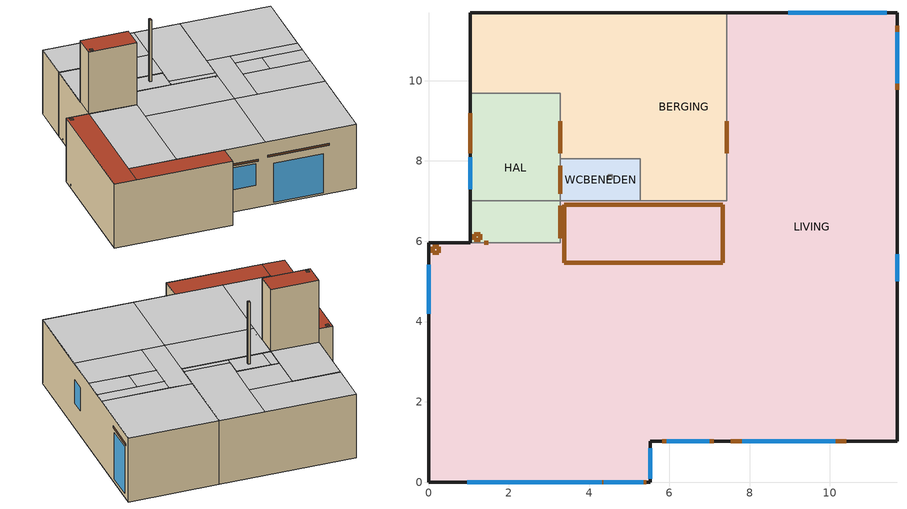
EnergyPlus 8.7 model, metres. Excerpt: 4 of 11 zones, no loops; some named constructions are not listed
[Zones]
BERGING
 floor ground (GF): 5.28,9.69 5.28,8.06 3.28,8.06 3.28,9.69 z0; 5.28,11.69 5.28,9.69 1.04,9.69 1.04,11.69 z0; 7.43,11.69 7.43,7.01 5.28,7.01 5.28,11.69 z0
 wall outside (houten_voorgevel): 1.04,11.69 1.04,9.69 z0:3.25
 wall othersideconditionsmodel (houten_voorgevel): 7.43,11.69 1.04,11.69 z0:3.25
 wall to HAL (IW): 1.04,9.69 3.28,9.69 3.28,8.06 z0:3.25
 wall to WCBENEDEN (IW): 3.28,8.06 5.28,8.06 5.28,7.01 z0:3.25
 wall to LIVING (IW): 5.28,7.01 7.43,7.01 7.43,11.69 z0:3.25
 door inside (DR): 3.28,8.99 3.28,8.19 / 7.43,8.19 7.43,8.99 z0.05:2.17
 ceiling to BUREAU (CE): 3.28,9.69 3.28,8.06 5.28,8.06 5.28,9.69 z3.25; 1.04,11.69 1.04,9.69 5.28,9.69 5.28,11.69 z3.25; 5.28,11.69 5.28,7.29 7.43,7.29 7.43,11.69 z3.25; 5.28,7.29 5.28,7.01 7.43,7.01 7.43,7.29 z3.25
HAL
 floor ground (GF): 3.28,9.69 3.28,5.96 1.04,5.96 1.04,9.69 z0
 wall outside (Crepigevel): 1.04,7.01 1.04,5.96 z3.25:6.4
 wall othersideconditionsmodel (houten_voorgevel): 1.04,9.69 1.04,5.96 z0:3.25
 wall to WCBENEDEN (IW): 3.28,7.01 3.28,8.06 z0:3.25
 wall to LIVING (IW): 1.04,5.96 3.28,5.96 3.28,7.01 z0:3.25
 wall to BUREAU (IW): 3.28,7.01 1.04,7.01 z3.25:6.4
 wall to NACHTHAL (IW): 3.28,5.96 3.28,7.01 z3.25:6.4
 wall to SLPKOUDERS (IW): 1.04,5.96 3.28,5.96 z3.25:6.4
 window inside (Cylite Dubbel): 1.04,8.09 1.04,7.29 z0.1:2.38
 door inside (DR): 3.28,7.18 3.28,7.88 / 3.28,6.08 3.28,6.88 z0.05:2.17; 1.04,9.19 1.04,8.19 z0.1:2.6; 1.39,5.96 1.49,5.96 z5.84:5.94
 door (plat_dak_bestaand): 1.14,6.18 1.14,6.04 1.29,6.04 1.29,6.18 z6.4
 ceiling to BUREAU (CE): 1.04,9.69 1.04,7.01 3.28,7.01 3.28,9.69 z3.25
 roof outside (plat_dak_bestaand): 1.04,7.01 1.04,5.96 3.28,5.96 3.28,7.01 z6.4
WCBENEDEN
 floor ground (GF): 5.28,8.06 5.28,7.01 3.28,7.01 3.28,8.06 z0
 wall to LIVING (IW): 3.28,7.01 5.28,7.01 z0:3.25
 wall to BUREAU (IW): 4.48,7.56 4.58,7.56 4.58,7.66 4.48,7.66 4.48,7.56 z3.25:6.4
 ceiling to BUREAU (CE): 3.68,8.06 3.68,7.01 5.28,7.01 5.28,8.06 z3.25; 3.28,8.06 3.28,7.01 3.68,7.01 3.68,8.06 z3.25
 roof outside (plat_dak_bestaand): 4.48,7.66 4.48,7.56 4.58,7.56 4.58,7.66 z6.4
LIVING
 floor ground (GF): 3.28,5.96 3.28,0 0,0 0,5.96 z0; 5.52,1.02 5.52,0 3.28,0 3.28,1.02 z0; 7.43,7.01 7.43,1.02 3.28,1.02 3.28,7.01 z0; 11.67,11.69 11.67,1.02 7.43,1.02 7.43,11.69 z0
 wall outside (Crepigevel): 5.52,1.02 11.67,1.02 11.67,11.69 z0:3.25
 wall othersideconditionsmodel (houten_uitbreiding): 1.04,5.96 0,5.96 0,0 5.52,0 5.52,1.02 z0:3.25
 wall othersideconditionsmodel (houten_voorgevel): 11.67,11.69 7.43,11.69 z0:3.25
 window (Cylite Dubbel): 11.67,9.94 11.67,11.21 z0.16:2.54; 11.67,5 11.67,5.68 z1.26:2.44; 7.81,1.02 10.13,1.02 z0.1:2.09; 5.93,1.02 6.99,1.02 z1.13:2.25
 window inside (Cylite Dubbel): 11.41,11.69 8.96,11.69 z0.28:2.58; 5.52,0.09 5.52,0.85 / 0,5.41 0,4.2 z0.1:2.61; 0.97,0 4.32,0 z0.1:2.56; 4.37,0 5.35,0 z0.1:1.98; 4.37,0 5.35,0 z2.23:2.5
 door inside (houten_uitbreiding): 4.47,0 5.42,0 / 3.47,0 4.42,0 z2.9:3
 door (Crepigevel): 5.82,1.02 7.1,1.02 z2.35:2.45; 7.53,1.02 10.41,1.02 z2.45:2.55; 11.67,9.77 11.67,11.37 z2.7:2.8
 door inside (DR): 3.38,6.91 3.38,5.47 7.33,5.47 7.33,6.91 z3.25
 door (plat_dak_nieuw_uitbreiding): 0.1,5.86 0.1,5.72 0.25,5.72 0.25,5.86 z3.25
 ceiling to SLPKOUDERS (CE): 1.04,5.96 1.04,1.02 3.28,1.02 3.28,5.96 z3.25; 3.28,4.91 3.28,1.02 7.43,1.02 7.43,4.91 z3.25
 ceiling to NACHTHAL (CE): 3.28,7.01 3.28,4.91 7.43,4.91 7.43,7.01 z3.25; 7.43,8.34 7.43,4.91 8.5,4.91 8.5,8.34 z3.25
 ceiling to SLPKACHTER (CE): 7.43,4.91 7.43,1.02 11.67,1.02 11.67,4.91 z3.25
 ceiling to BADKAMER (CE): 8.5,6.74 8.5,4.91 11.67,4.91 11.67,6.74 z3.25; 9.78,7.74 9.78,6.74 11.67,6.74 11.67,7.74 z3.25
 ceiling to WCBOVEN (CE): 8.5,7.74 8.5,6.74 9.78,6.74 9.78,7.74 z3.25
 ceiling to SLPKVOOR (CE): 8.5,8.34 8.5,7.74 11.67,7.74 11.67,8.34 z3.25; 7.43,11.69 7.43,8.34 11.67,8.34 11.67,11.69 z3.25
 roof outside (plat_dak_nieuw_uitbreiding): 0,5.96 0,0 1.04,0 1.04,5.96 z3.25; 1.04,1.02 1.04,0 5.52,0 5.52,1.02 z3.25
[Construction]
CE: Welfsels10, GipsBinnen_10mm
[EnergyManagementSystem:Program]
SetSchedulesBalancedDCVBuildingLevel: SET MinimumFlowFraction = 0.3; SET RegularFlowFraction = 0.5; SET NormativeFlowFraction = 1; SET DCVActivationPoint = CO2out + 200; SET IDA1 = CO2out + 400; SET LIVINGSUPPLYFRACTION = 0.333; SET BUREAUSUPPLYFRACTION = 0.160; SET SLPKVOORSUPPLYFRACTION = 0.129; SET SLPKACHTERSUPPLYFRACTION = 0.132; SET SLPKOUDERSSUPPLYFRACTION = 0.160; SET LIVING_PreviousValue = @TrendAverage LIVINGSupply_FlowFraction_TrendLog  1; SET BUREAU_PreviousValue = @TrendAverage BUREAUSupply_FlowFraction_TrendLog  1; SET SLPKVOOR_PreviousValue = @TrendAverage SLPKVOORSupply_FlowFraction_TrendLog  1; SET SLPKACHTER_PreviousValue = @TrendAverage SLPKACHTERSupply_FlowFraction_TrendLog  1; SET SLPKOUDERS_PreviousValue = @TrendAverage SLPKOUDERSSupply_FlowFraction_TrendLog  1; IF RHLIVING > 65 || CO2LIVING > DCVActivationPoint || RHBADKAMER > 65 || CO2SLPKVOOR > DCVActivationPoint || CO2SLPKACHTER > DCVActivationPoint || CO2SLPKOUDERS > DCVActivationPoint; SET LIVING_NewValue = 1.05*LIVING_PreviousValue; SET BUREAU_NewValue = 1.05*BUREAU_PreviousValue; SET SLPKVOOR_NewValue = 1.05*SLPKVOOR_PreviousValue; SET SLPKACHTER_NewValue = 1.05*SLPKACHTER_PreviousValue; SET SLPKOUDERS_NewValue = 1.05*SLPKOUDERS_PreviousValue; ELSE; SET LIVING_NewValue = 0.95*LIVING_PreviousValue; SET BUREAU_NewValue = 0.95*BUREAU_PreviousValue; SET SLPKVOOR_NewValue = 0.95*SLPKVOOR_PreviousValue; SET SLPKACHTER_NewValue = 0.95*SLPKACHTER_PreviousValue; SET SLPKOUDERS_NewValue = 0.95*SLPKOUDERS_PreviousValue; ENDIF; IF LIVING_NewValue < (LIVINGSUPPLYFRACTION*MinimumFlowFraction); SET MinimumOASchLIVING = LIVINGSUPPLYFRACTION*MinimumFlowFraction; ELSEIF LIVING_NewValue > LIVINGSUPPLYFRACTION; SET MinimumOASchLIVING = LIVINGSUPPLYFRACTION; ELSE; SET MinimumOASchLIVING = LIVING_NewValue; ENDIF; IF BUREAU_NewValue < (BUREAUSUPPLYFRACTION*MinimumFlowFraction); SET MinimumOASchBUREAU = BUREAUSUPPLYFRACTION*MinimumFlowFraction; ELSEIF BUREAU_NewValue > BUREAUSUPPLYFRACTION; SET MinimumOASchBUREAU = BUREAUSUPPLYFRACTION; ELSE; SET MinimumOASchBUREAU = BUREAU_NewValue; ENDIF; IF SLPKVOOR_NewValue < (SLPKVOORSUPPLYFRACTION*MinimumFlowFraction); SET MinimumOASchSLPKVOOR = SLPKVOORSUPPLYFRACTION*MinimumFlowFraction; ELSEIF SLPKVOOR_NewValue > SLPKVOORSUPPLYFRACTION; SET MinimumOASchSLPKVOOR = SLPKVOORSUPPLYFRACTION; ELSE; SET MinimumOASchSLPKVOOR = SLPKVOOR_NewValue; ENDIF; IF SLPKACHTER_NewValue < (SLPKACHTERSUPPLYFRACTION*MinimumFlowFraction); SET MinimumOASchSLPKACHTER = SLPKACHTERSUPPLYFRACTION*MinimumFlowFraction; ELSEIF SLPKACHTER_NewValue > SLPKACHTERSUPPLYFRACTION; SET MinimumOASchSLPKACHTER = SLPKACHTERSUPPLYFRACTION; ELSE; SET MinimumOASchSLPKACHTER = SLPKACHTER_NewValue; ENDIF; IF SLPKOUDERS_NewValue < (SLPKOUDERSSUPPLYFRACTION*MinimumFlowFraction); SET MinimumOASchSLPKOUDERS = SLPKOUDERSSUPPLYFRACTION*MinimumFlowFraction; ELSEIF SLPKOUDERS_NewValue > SLPKOUDERSSUPPLYFRACTION; SET MinimumOASchSLPKOUDERS = SLPKOUDERSSUPPLYFRACTION; ELSE; SET MinimumOASchSLPKOUDERS = SLPKOUDERS_NewValue; ENDIF
SetSchedulesBalancedDCVRoomLevel: SET locDay = DayOfWeek; SET locHour = Hour; SET MinimumFlowFraction = 0.3; SET RegularFlowFraction = 0.5; SET NormativeFlowFraction = 1; SET DCVActivationPoint = CO2out + 400; SET IDA1 = CO2out + 400; SET LIVINGSUPPLYFRACTION = 0.333; SET BUREAUSUPPLYFRACTION = 0.160; SET SLPKVOORSUPPLYFRACTION = 0.129; SET SLPKACHTERSUPPLYFRACTION = 0.132; SET SLPKOUDERSSUPPLYFRACTION = 0.160; SET LIVING_PreviousValue = @TrendAverage LIVINGSupply_FlowFraction_TrendLog  1; SET BUREAU_PreviousValue = @TrendAverage BUREAUSupply_FlowFraction_TrendLog  1; SET SLPKVOOR_PreviousValue = @TrendAverage SLPKVOORSupply_FlowFraction_TrendLog  1; SET SLPKACHTER_PreviousValue = @TrendAverage SLPKACHTERSupply_FlowFraction_TrendLog  1; SET SLPKOUDERS_PreviousValue = @TrendAverage SLPKOUDERSSupply_FlowFraction_TrendLog  1; SET UPSTAIRSPREVIOUS = SLPKVOOR_PreviousValue + SLPKACHTER_PreviousValue + SLPKOUDERS_PreviousValue; IF UPSTAIRSPREVIOUS <= 0; SET UPSTAIRSPREVIOUS = 1; ENDIF; SET RATIOSLPKVOOR = SLPKVOOR_PreviousValue/UPSTAIRSPREVIOUS; SET RATIOSLPKACHTER = SLPKACHTER_PreviousValue/UPSTAIRSPREVIOUS; SET RATIOSLPKOUDERS = SLPKOUDERS_PreviousValue/UPSTAIRSPREVIOUS; IF BERGINGRCLVFR > 0; SET RHOBERGING = BERGINGRCLMFR/BERGINGRCLVFR; ELSE; SET RHOBERGING = 1.2; ENDIF; SET TELLER = RHOBERGING*(PI^2)*BERGINGRCLDP*(BERGINGRETURNHydDiamSensor^5); SET NOEMER = 8*(BERGINGRCLMFR^2)*20; IF NOEMER == 0; SET NOEMER = 1; ENDIF; SET GlobalBERGINGFF = @Abs(TELLER/NOEMER); IF WCBENEDENRCLVFR > 0; SET RHOWCBENEDEN = WCBENEDENRCLMFR/WCBENEDENRCLVFR; ELSE; SET RHOWCBENEDEN = 1.2; ENDIF; SET TELLER = RHOWCBENEDEN*(PI^2)*WCBENEDENRCLDP*(WCBENEDENRETURNHydDiamSensor^5); SET NOEMER = 8*(WCBENEDENRCLMFR^2)*20; IF NOEMER == 0; SET NOEMER = 1; ENDIF; SET GlobalWCBENEDENFF = @Abs(TELLER/NOEMER); IF LIVINGRCLVFR > 0; SET RHOLIVING = LIVINGRCLMFR/LIVINGRCLVFR; ELSE; SET RHOLIVING = 1.2; ENDIF; SET TELLER = RHOLIVING*(PI^2)*LIVINGRCLDP*(LIVINGRETURNHydDiamSensor^5); SET NOEMER = 8*(LIVINGRCLMFR^2)*20; IF NOEMER == 0; SET NOEMER = 1; ENDIF; SET GlobalLIVINGFF = @Abs(TELLER/NOEMER); IF WCBOVENRCLVFR > 0; SET RHOWCBOVEN = WCBOVENRCLMFR/WCBOVENRCLVFR; ELSE; SET RHOWCBOVEN = 1.2; ENDIF; SET TELLER = RHOWCBOVEN*(PI^2)*WCBOVENRCLDP*(WCBOVENRETURNHydDiamSensor^5); SET NOEMER = 8*(WCBOVENRCLMFR^2)*20; IF NOEMER == 0; SET NOEMER = 1; ENDIF; SET GlobalWCBOVENFF = @Abs(TELLER/NOEMER); IF BADKAMERRCLVFR > 0; SET RHOBADKAMER = BADKAMERRCLMFR/BADKAMERRCLVFR; ELSE; SET RHOBADKAMER = 1.2; ENDIF; SET TELLER = RHOBADKAMER*(PI^2)*BADKAMERRCLDP*(BADKAMERRETURNHydDiamSensor^5); SET NOEMER = 8*(BADKAMERRCLMFR^2)*20; IF NOEMER == 0; SET NOEMER = 1; ENDIF; SET GlobalBADKAMERTELLER = TELLER; SET GlobalBADKAMERNOEMER = NOEMER; SET GlobalBADKAMERFF = @Abs(TELLER/NOEMER); IF BUREAURCLVFR > 0; SET RHOBUREAU = BUREAURCLMFR/BUREAURCLVFR; ELSE; SET RHOBUREAU = 1.2; ENDIF; SET TELLER = RHOBUREAU*(PI^2)*BUREAURCLDP*BUREAURETURNHydDiamSensor^5; SET NOEMER = 8*(BUREAURCLMFR^2)*20; IF NOEMER == 0; SET NOEMER = 1; ENDIF; SET GlobalBUREAUFF = @Abs(TELLER/NOEMER); IF RHLIVING > 65 || CO2LIVING > DCVActivationPoint; SET LIVING_NewValue = 1.05*LIVING_PreviousValue; ELSE; SET LIVING_NewValue = 0.95*LIVING_PreviousValue; ENDIF; SET DELTAMFR = (BADKAMERRCLMFR/0.125)*0.05; SET BADKAMERRCLMAX=0.143; SET BADKAMERRCLMIN=0.3*BADKAMERRCLMAX; IF RHBADKAMER > 30; IF ((BADKAMERRCLMFR/0.125)+DELTAMFR)>BADKAMERRCLMAX; SET DELTAMFR = BADKAMERRCLMAX-(BADKAMERRCLMFR/0.125); ENDIF; SET SLPKVOOR_NewValue = SLPKVOOR_PreviousValue+RATIOSLPKVOOR*DELTAMFR; SET SLPKACHTER_NewValue = SLPKACHTER_PreviousValue+RATIOSLPKACHTER*DELTAMFR; SET SLPKOUDERS_NewValue = SLPKOUDERS_PreviousValue+RATIOSLPKOUDERS*DELTAMFR; SET GLOBESTDPTELLER = @Abs(8*GlobalBADKAMERFF*((BADKAMERRCLMFR+DELTAMFR*0.125)^2)*20); SET GLOBESTDPNOEMER = @Abs(RHOBADKAMER*(PI^2)*(BADKAMERRETURNHydDiamSensor^5)); IF GLOBESTDPNOEMER == 0; SET GLOBESTDPNOEMER = 1; ENDIF; SET GLOBESTDP = @Abs(GLOBESTDPTELLER/GLOBESTDPNOEMER); SET TELTELLER = @Abs((8*(BERGINGRCLMFR^2)*GlobalBERGINGFF*20)^(0.2)); SET TELNOEMER = @Abs((RHOBERGING*(PI^2)*GLOBESTDP)^(0.2)); IF TELNOEMER == 0; SET TELNOEMER = 1; ENDIF; SET TESTBERGINGRETURNHydDiam=(TELTELLER/TELNOEMER); SET TESTBERGINGRETURNCrossSecArea=PI*((TESTBERGINGRETURNHydDiam/2)^2); SET TELTELLER = @Abs((8*(WCBENEDENRCLMFR^2)*GlobalWCBENEDENFF*20)^(0.2)); SET TELNOEMER = @Abs((RHOWCBENEDEN*(PI^2)*GLOBESTDP)^(0.2)); IF TELNOEMER == 0; SET TELNOEMER = 1; ENDIF; SET TESTWCBENEDENRETURNHydDiam=(TELTELLER/TELNOEMER); SET TESTWCBENEDENRETURNCrossSecArea=PI*((TESTWCBENEDENRETURNHydDiam/2)^2); SET TELTELLER = @Abs((8*(LIVINGRCLMFR^2)*GlobalLIVINGFF*20)^(0.2)); SET TELNOEMER = @Abs((RHOLIVING*(PI^2)*GLOBESTDP)^(0.2)); IF TELNOEMER == 0; SET TELNOEMER = 1; ENDIF; SET TESTLIVINGRETURNHydDiam=(TELTELLER/TELNOEMER); SET TESTLIVINGRETURNCrossSecArea=PI*((TESTLIVINGRETURNHydDiam/2)^2); SET TELTELLER = @Abs((8*(WCBOVENRCLMFR^2)*GlobalWCBOVENFF*20)^(0.2)); SET TELNOEMER = @Abs((RHOWCBOVEN*(PI^2)*GLOBESTDP)^(0.2)); IF TELNOEMER ==0; SET TELNOEMER = 1; ENDIF; SET TESTWCBOVENRETURNHydDiam=(TELTELLER/TELNOEMER); SET TESTWCBOVENRETURNCrossSecArea=PI*((TESTWCBOVENRETURNHydDiam/2)^2); SET TELTELLER = @Abs((8*(BUREAURCLMFR^2)*GlobalBUREAUFF*20)^(0.2)); SET TELNOEMER = @Abs((RHOBUREAU*(PI^2)*GLOBESTDP)^(0.2)); IF TELNOEMER ==0; SET TELNOEMER = 1; ENDIF; SET TESTBUREAURETURNHydDiam=(TELTELLER/TELNOEMER); SET TESTBUREAURETURNCrossSecArea=PI*((TESTBUREAURETURNHydDiam/2)^2); ELSE; IF ((BADKAMERRCLMFR/0.125)-DELTAMFR)<BADKAMERRCLMIN; SET DELTAMFR = (BADKAMERRCLMFR/0.125)-BADKAMERRCLMIN; ENDIF; SET SLPKVOOR_NewValue = SLPKVOOR_PreviousValue-RATIOSLPKVOOR*DELTAMFR; SET SLPKACHTER_NewValue = SLPKACHTER_PreviousValue-RATIOSLPKACHTER*DELTAMFR; SET SLPKOUDERS_NewValue = SLPKOUDERS_PreviousValue-RATIOSLPKOUDERS*DELTAMFR; SET GLOBESTDPTELLER = @Abs(8*GlobalBADKAMERFF*((BADKAMERRCLMFR-DELTAMFR*0.125)^2)*20); SET GLOBESTDPNOEMER = @Abs(RHOBADKAMER*(PI^2)*(BADKAMERRETURNHydDiamSensor^5)); IF GLOBESTDPNOEMER == 0; SET GLOBESTDPNOEMER = 1; ENDIF; SET GLOBESTDP = @Abs(GLOBESTDPTELLER/GLOBESTDPNOEMER); SET TELTELLER = @Abs((8*(BERGINGRCLMFR^2)*GlobalBERGINGFF*20)^(0.2)); SET TELNOEMER = @Abs((RHOBERGING*(PI^2)*GLOBESTDP)^(0.2)); IF TELNOEMER ==0; SET TELNOEMER = 1; ENDIF; SET TESTBERGINGRETURNHydDiam=(TELTELLER/TELNOEMER); SET TESTBERGINGRETURNCrossSecArea=PI*((TESTBERGINGRETURNHydDiam/2)^2); SET TELTELLER = @Abs((8*(WCBENEDENRCLMFR^2)*GlobalWCBENEDENFF*20)^(0.2)); SET TELNOEMER = @Abs((RHOWCBENEDEN*(PI^2)*GLOBESTDP)^(0.2)); IF TELNOEMER ==0; SET TELNOEMER = 1; ENDIF; SET TESTWCBENEDENRETURNHydDiam=(TELTELLER/TELNOEMER); SET TESTWCBENEDENRETURNCrossSecArea=PI*((TESTWCBENEDENRETURNHydDiam/2)^2); SET TELTELLER = @Abs((8*(LIVINGRCLMFR^2)*GlobalLIVINGFF*20)^(0.2)); SET TELNOEMER = @Abs((RHOLIVING*(PI^2)*GLOBESTDP)^(0.2)); IF TELNOEMER ==0; SET TELNOEMER = 1; ENDIF; SET TESTLIVINGRETURNHydDiam=(TELTELLER/TELNOEMER); SET TESTLIVINGRETURNCrossSecArea=PI*((TESTLIVINGRETURNHydDiam/2)^2); SET TELTELLER = @Abs((8*(WCBOVENRCLMFR^2)*GlobalWCBOVENFF*20)^(0.2)); SET TELNOEMER = @Abs((RHOWCBOVEN*(PI^2)*GLOBESTDP)^(0.2)); IF TELNOEMER ==0; SET TELNOEMER = 1; ENDIF; SET TESTWCBOVENRETURNHydDiam=(TELTELLER/TELNOEMER); SET TESTWCBOVENRETURNCrossSecArea=PI*((TESTWCBOVENRETURNHydDiam/2)^2); SET TELTELLER = @Abs((8*(BUREAURCLMFR^2)*GlobalBUREAUFF*20)^(0.2)); SET TELNOEMER = @Abs((RHOBUREAU*(PI^2)*GLOBESTDP)^(0.2)); IF TELNOEMER ==0; SET TELNOEMER = 1; ENDIF; SET TESTBUREAURETURNHydDiam=(TELTELLER/TELNOEMER); SET TESTBUREAURETURNCrossSecArea=PI*((TESTBUREAURETURNHydDiam/2)^2); IF CO2SLPKVOOR > DCVActivationPoint; SET SLPKVOOR_NewValue = 1.05*SLPKVOOR_PreviousValue; ELSE; SET SLPKVOOR_NewValue = 0.95*SLPKVOOR_PreviousValue; ENDIF; IF CO2SLPKACHTER > DCVActivationPoint; SET SLPKACHTER_NewValue = 1.05*SLPKACHTER_PreviousValue; ELSE; SET SLPKACHTER_NewValue = 0.95*SLPKACHTER_PreviousValue; ENDIF; IF CO2SLPKOUDERS > DCVActivationPoint; SET SLPKOUDERS_NewValue = 1.05*SLPKOUDERS_PreviousValue; ELSE; SET SLPKOUDERS_NewValue = 0.95*SLPKOUDERS_PreviousValue; ENDIF; ENDIF; IF LIVING_NewValue < (LIVINGSUPPLYFRACTION*MinimumFlowFraction); SET MinimumOASchLIVING = LIVINGSUPPLYFRACTION*MinimumFlowFraction; ELSEIF LIVING_NewValue > LIVINGSUPPLYFRACTION; SET MinimumOASchLIVING = LIVINGSUPPLYFRACTION; ELSE; SET MinimumOASchLIVING = LIVING_NewValue; ENDIF; IF SLPKVOOR_NewValue < (SLPKVOORSUPPLYFRACTION*MinimumFlowFraction); SET MinimumOASchSLPKVOOR = SLPKVOORSUPPLYFRACTION*MinimumFlowFraction; ELSEIF SLPKVOOR_NewValue > SLPKVOORSUPPLYFRACTION; SET MinimumOASchSLPKVOOR = SLPKVOORSUPPLYFRACTION; ELSE; SET MinimumOASchSLPKVOOR = SLPKVOOR_NewValue; ENDIF; IF SLPKACHTER_NewValue < (SLPKACHTERSUPPLYFRACTION*MinimumFlowFraction); SET MinimumOASchSLPKACHTER = SLPKACHTERSUPPLYFRACTION*MinimumFlowFraction; ELSEIF SLPKACHTER_NewValue > SLPKACHTERSUPPLYFRACTION; SET MinimumOASchSLPKACHTER = SLPKACHTERSUPPLYFRACTION; ELSE; SET MinimumOASchSLPKACHTER = SLPKACHTER_NewValue; ENDIF; IF SLPKOUDERS_NewValue < (SLPKOUDERSSUPPLYFRACTION*MinimumFlowFraction); SET MinimumOASchSLPKOUDERS = SLPKOUDERSSUPPLYFRACTION*MinimumFlowFraction; ELSEIF SLPKOUDERS_NewValue > SLPKOUDERSSUPPLYFRACTION; SET MinimumOASchSLPKOUDERS = SLPKOUDERSSUPPLYFRACTION; ELSE; SET MinimumOASchSLPKOUDERS = SLPKOUDERS_NewValue; ENDIF
ACDSturing: SET locHour = Hour; SET locDay = DayOfWeek; SET MinimumFlowFraction = 0.17; SET MAXWCBENEDENEXHAUSTFRACTION =  0.0833 * 0.67; SET MAXBERGINGEXHAUSTFRACTION =  0.167 * 0.67; SET MAXLIVINGEXHAUSTFRACTION =  0.25 * 0.67; SET MAXBADKAMEREXHAUSTFRACTION =  0.167 * 0.67; SET MAXWCBOVENEXHAUSTFRACTION = 0.0833 * 0.67; SET MINWCBENEDENEXHAUSTFRACTION =  MAXWCBENEDENEXHAUSTFRACTION * MinimumFlowFraction; SET MINBERGINGEXHAUSTFRACTION =  MAXBERGINGEXHAUSTFRACTION * MinimumFlowFraction; SET MINLIVINGEXHAUSTFRACTION =  MAXLIVINGEXHAUSTFRACTION * MinimumFlowFraction; SET MINBADKAMEREXHAUSTFRACTION =  MAXBADKAMEREXHAUSTFRACTION * MinimumFlowFraction; SET MINWCBOVENEXHAUSTFRACTION = MAXWCBOVENEXHAUSTFRACTION * MinimumFlowFraction; SET STEPSIZE=0.012*0.125; SET IDA1 = CO2out + 400; IF (Rain > 0 || WindSpeed >= 8 || Tout <= 10); SET FanAndCoilAvailSched = 1; SET WindowAvailabilitySched = 0; SET WindowAvailabilitySched0013 = 0; SET WindowAvailabilitySched0014 = 0; SET WindowAvailabilitySched0004 = 0; SET ExhaustFanAvailabilitySched =  0; ELSEIF LivingPredictedHeatingLoad > 0 && Tout < Texh; SET FanAndCoilAvailSched = 1; SET WindowAvailabilitySched = 0; SET WindowAvailabilitySched0013 = 0; SET WindowAvailabilitySched0014 = 0; SET WindowAvailabilitySched0004 = 0; SET ExhaustFanAvailabilitySched =  0; ELSEIF LivingPredictedHeatingLoad > 0 && Tout >= Texh; SET FanAndCoilAvailSched = 0; SET WindowAvailabilitySched = 0; SET WindowAvailabilitySched0013 = 1; SET WindowAvailabilitySched0014 = 0; SET WindowAvailabilitySched0004 = 1; SET WOF0004= 0.2; SET WOF0010= 0.2; SET WOF0012= 0.2; SET WOF0013= 0.05; IF AverageWindSpeed10 <= 3; SET WindowAvailabilitySched0014 = 1; SET WOF0004= 0.2; SET WOF0010= 0.2; SET WOF0012= 0.2; SET WOF0013= 0.05; SET ExhaustFanAvailabilitySched =  1; IF WarmupFlag == 1; ELSE; IF (Month == 1) && (DayOfMonth == 1) && (CurrentTime < 0.1); SET WCBENEDENEXHAUSTFANFRACTION =  0.0833 * 0.67; SET BERGINGEXHAUSTFANFRACTION =  0.167 * 0.67; SET LIVINGEXHAUSTFFANRACTION =  0.25 * 0.67; SET BADKAMEREXHAUSTFANFRACTION =  0.167 * 0.67; SET WCBOVENEXHAUSTFANFRACTION = 0.0833 * 0.67; ELSE; SET PREVWCBENEDENEXHAUSTFRACTION = WCBENEDENEFF; SET PREVBERGINGEXHAUSTFRACTION = BERGINGEFF; SET PREVLIVINGEXHAUSTFRACTION = LIVINGEFF; SET PREVBADKAMEREXHAUSTFRACTION = BADKAMEREFF; SET PREVWCBOVENEXHAUSTFRACTION = WCBOVENEFF; IF RHLIVING < 65 && RHBADKAMER < 65 && CO2LIVING < IDA1 && CO2SLPKVOOR < IDA1 && CO2SLPKACHTER < IDA1 && CO2SLPKOUDERS < IDA1; SET WCBENEDENEXHAUSTFANFRACTION =  @Max PREVWCBENEDENEXHAUSTFRACTION-STEPSIZE MINWCBENEDENEXHAUSTFRACTION; SET BERGINGEXHAUSTFANFRACTION =  @Max PREVBERGINGEXHAUSTFRACTION-STEPSIZE MINBERGINGEXHAUSTFRACTION; SET LIVINGEXHAUSTFANFRACTION =  @Max PREVLIVINGEXHAUSTFRACTION-STEPSIZE MINLIVINGEXHAUSTFRACTION; SET BADKAMEREXHAUSTFANFRACTION =  @Max PREVBADKAMEREXHAUSTFRACTION-STEPSIZE MINBADKAMEREXHAUSTFRACTION; SET WCBOVENEXHAUSTFANFRACTION = @Max PREVWCBOVENEXHAUSTFRACTION-STEPSIZE MINWCBOVENEXHAUSTFRACTION; ELSEIF (RHLIVING >= 65 || CO2LIVING >= IDA1) && (RHBADKAMER >= 65 || CO2SLPKVOOR >= IDA1 || CO2SLPKACHTER >= IDA1 || CO2SLPKOUDERS >= IDA1); SET WCBENEDENEXHAUSTFANFRACTION =  @Min PREVWCBENEDENEXHAUSTFRACTION+STEPSIZE MAXWCBENEDENEXHAUSTFRACTION; SET BERGINGEXHAUSTFANFRACTION =  @Min PREVBERGINGEXHAUSTFRACTION+STEPSIZE MAXBERGINGEXHAUSTFRACTION; SET LIVINGEXHAUSTFANFRACTION =  @Min PREVLIVINGEXHAUSTFRACTION+STEPSIZE MAXLIVINGEXHAUSTFRACTION; SET BADKAMEREXHAUSTFANFRACTION =  @Min PREVBADKAMEREXHAUSTFRACTION+STEPSIZE MAXBADKAMEREXHAUSTFRACTION; SET WCBOVENEXHAUSTFANFRACTION = @Min PREVWCBOVENEXHAUSTFRACTION+STEPSIZE MAXWCBOVENEXHAUSTFRACTION; ELSEIF (RHLIVING >= 65 || CO2LIVING >= IDA1) && (RHBADKAMER < 65 && CO2SLPKVOOR < IDA1 && CO2SLPKACHTER < IDA1 && CO2SLPKOUDERS < IDA1); SET WCBENEDENEXHAUSTFANFRACTION =  @Min PREVWCBENEDENEXHAUSTFRACTION+STEPSIZE MAXWCBENEDENEXHAUSTFRACTION; SET BERGINGEXHAUSTFANFRACTION =  @Min PREVBERGINGEXHAUSTFRACTION+STEPSIZE MAXBERGINGEXHAUSTFRACTION; SET LIVINGEXHAUSTFANFRACTION =  @Min PREVLIVINGEXHAUSTFRACTION+STEPSIZE MAXLIVINGEXHAUSTFRACTION; SET BADKAMEREXHAUSTFANFRACTION = @Max PREVBADKAMEREXHAUSTFRACTION-STEPSIZE MINBADKAMEREXHAUSTFRACTION; SET WCBOVENEXHAUSTFANFRACTION = @Max PREVWCBOVENEXHAUSTFRACTION-STEPSIZE MINWCBOVENEXHAUSTFRACTION; ELSEIF (RHLIVING < 65 && CO2LIVING < IDA1) && (RHBADKAMER >= 65 || CO2SLPKVOOR >= IDA1 || CO2SLPKACHTER >= IDA1 || CO2SLPKOUDERS >= IDA1); SET WCBENEDENEXHAUSTFANFRACTION =  @Max PREVWCBENEDENEXHAUSTFRACTION-STEPSIZE MINWCBENEDENEXHAUSTFRACTION; SET BERGINGEXHAUSTFANFRACTION =  @Max PREVBERGINGEXHAUSTFRACTION-STEPSIZE MINBERGINGEXHAUSTFRACTION; SET LIVINGEXHAUSTFANFRACTION =  @Max PREVLIVINGEXHAUSTFRACTION-STEPSIZE MINLIVINGEXHAUSTFRACTION; SET BADKAMEREXHAUSTFANFRACTION =  @Min PREVBADKAMEREXHAUSTFRACTION+STEPSIZE MAXBADKAMEREXHAUSTFRACTION; SET WCBOVENEXHAUSTFANFRACTION = @Min PREVWCBOVENEXHAUSTFRACTION+STEPSIZE MAXWCBOVENEXHAUSTFRACTION; ENDIF; ENDIF; ENDIF; ELSE; SET ExhaustFanAvailabilitySched =  0; ENDIF; ELSEIF (LivingPredictedHeatingLoad <= 0 || SLPKOUDERSPredictedHeatingLoad <= 0 ) && Tout < Texh; SET FanAndCoilAvailSched = 0; SET WindowAvailabilitySched = 0; SET WindowAvailabilitySched0013 = 1; SET WindowAvailabilitySched0014 = 0; SET WindowAvailabilitySched0004 = 1; SET WOF0004= 0.2; SET WOF0010= 0.2; SET WOF0012= 0.2; SET WOF0013= 0.05; IF AverageWindSpeed10 <= 3; SET WindowAvailabilitySched0014 = 1; SET WOF0004= 0.2; SET WOF0010= 0.2; SET WOF0012= 0.2; SET WOF0013= 0.05; SET ExhaustFanAvailabilitySched =  1; IF WarmupFlag == 1; ELSE; IF (Month == 1) && (DayOfMonth == 1) && (CurrentTime < 0.1); SET WCBENEDENEXHAUSTFANFRACTION =  0.0833 * 0.67; SET BERGINGEXHAUSTFANFRACTION =  0.167 * 0.67; SET LIVINGEXHAUSTFFANRACTION =  0.25 * 0.67; SET BADKAMEREXHAUSTFANFRACTION =  0.167 * 0.67; SET WCBOVENEXHAUSTFANFRACTION = 0.0833 * 0.67; ELSE; SET PREVWCBENEDENEXHAUSTFRACTION = WCBENEDENEFF; SET PREVBERGINGEXHAUSTFRACTION = BERGINGEFF; SET PREVLIVINGEXHAUSTFRACTION = LIVINGEFF; SET PREVBADKAMEREXHAUSTFRACTION = BADKAMEREFF; SET PREVWCBOVENEXHAUSTFRACTION = WCBOVENEFF; IF RHLIVING < 65 && RHBADKAMER < 65 && CO2LIVING < IDA1 && CO2SLPKVOOR < IDA1 && CO2SLPKACHTER < IDA1 && CO2SLPKOUDERS < IDA1; SET WCBENEDENEXHAUSTFANFRACTION =  @Max PREVWCBENEDENEXHAUSTFRACTION-STEPSIZE MINWCBENEDENEXHAUSTFRACTION; SET BERGINGEXHAUSTFANFRACTION =  @Max PREVBERGINGEXHAUSTFRACTION-STEPSIZE MINBERGINGEXHAUSTFRACTION; SET LIVINGEXHAUSTFANFRACTION =  @Max PREVLIVINGEXHAUSTFRACTION-STEPSIZE MINLIVINGEXHAUSTFRACTION; SET BADKAMEREXHAUSTFANFRACTION =  @Max PREVBADKAMEREXHAUSTFRACTION-STEPSIZE MINBADKAMEREXHAUSTFRACTION; SET WCBOVENEXHAUSTFANFRACTION = @Max PREVWCBOVENEXHAUSTFRACTION-STEPSIZE MINWCBOVENEXHAUSTFRACTION; ELSEIF (RHLIVING >= 65 || CO2LIVING >= IDA1) && (RHBADKAMER >= 65 || CO2SLPKVOOR >= IDA1 || CO2SLPKACHTER >= IDA1 || CO2SLPKOUDERS >= IDA1); SET WCBENEDENEXHAUSTFANFRACTION =  @Min PREVWCBENEDENEXHAUSTFRACTION+STEPSIZE MAXWCBENEDENEXHAUSTFRACTION; SET BERGINGEXHAUSTFANFRACTION =  @Min PREVBERGINGEXHAUSTFRACTION+STEPSIZE MAXBERGINGEXHAUSTFRACTION; SET LIVINGEXHAUSTFANFRACTION =  @Min PREVLIVINGEXHAUSTFRACTION+STEPSIZE MAXLIVINGEXHAUSTFRACTION; SET BADKAMEREXHAUSTFANFRACTION =  @Min PREVBADKAMEREXHAUSTFRACTION+STEPSIZE MAXBADKAMEREXHAUSTFRACTION; SET WCBOVENEXHAUSTFANFRACTION = @Min PREVWCBOVENEXHAUSTFRACTION+STEPSIZE MAXWCBOVENEXHAUSTFRACTION; ELSEIF (RHLIVING >= 65 || CO2LIVING >= IDA1) && (RHBADKAMER < 65 && CO2SLPKVOOR < IDA1 && CO2SLPKACHTER < IDA1 && CO2SLPKOUDERS < IDA1); SET WCBENEDENEXHAUSTFANFRACTION =  @Min PREVWCBENEDENEXHAUSTFRACTION+STEPSIZE MAXWCBENEDENEXHAUSTFRACTION; SET BERGINGEXHAUSTFANFRACTION =  @Min PREVBERGINGEXHAUSTFRACTION+STEPSIZE MAXBERGINGEXHAUSTFRACTION; SET LIVINGEXHAUSTFANFRACTION =  @Min PREVLIVINGEXHAUSTFRACTION+STEPSIZE MAXLIVINGEXHAUSTFRACTION; SET BADKAMEREXHAUSTFANFRACTION = @Max PREVBADKAMEREXHAUSTFRACTION-STEPSIZE MINBADKAMEREXHAUSTFRACTION; SET WCBOVENEXHAUSTFANFRACTION = @Max PREVWCBOVENEXHAUSTFRACTION-STEPSIZE MINWCBOVENEXHAUSTFRACTION; ELSEIF (RHLIVING < 65 && CO2LIVING < IDA1) && (RHBADKAMER >= 65 || CO2SLPKVOOR >= IDA1 || CO2SLPKACHTER >= IDA1 || CO2SLPKOUDERS >= IDA1); SET WCBENEDENEXHAUSTFANFRACTION =  @Max PREVWCBENEDENEXHAUSTFRACTION-STEPSIZE MINWCBENEDENEXHAUSTFRACTION; SET BERGINGEXHAUSTFANFRACTION =  @Max PREVBERGINGEXHAUSTFRACTION-STEPSIZE MINBERGINGEXHAUSTFRACTION; SET LIVINGEXHAUSTFANFRACTION =  @Max PREVLIVINGEXHAUSTFRACTION-STEPSIZE MINLIVINGEXHAUSTFRACTION; SET BADKAMEREXHAUSTFANFRACTION =  @Min PREVBADKAMEREXHAUSTFRACTION+STEPSIZE MAXBADKAMEREXHAUSTFRACTION; SET WCBOVENEXHAUSTFANFRACTION = @Min PREVWCBOVENEXHAUSTFRACTION+STEPSIZE MAXWCBOVENEXHAUSTFRACTION; ENDIF; ENDIF; ENDIF; ELSE; SET ExhaustFanAvailabilitySched =  0; ENDIF; ELSEIF ((CO2LIVING >= 800) || (CO2BUREAU >= 800) || (CO2SLPKVOOR >= 800)|| (CO2SLPKACHTER >= 800)|| (CO2SLPKOUDERS >= 800)); SET FanAndCoilAvailSched = 0; SET WindowAvailabilitySched = 0; SET WindowAvailabilitySched0013 = 1; SET WindowAvailabilitySched0014 = 0; SET WindowAvailabilitySched0004 = 1; SET WOF0004= 0.2; SET WOF0010= 0.2; SET WOF0012= 0.2; SET WOF0013= 0.05; IF AverageWindSpeed10 <= 3; SET WOF0004= 0.2; SET WOF0010= 0.2; SET WOF0012= 0.2; SET WOF0013= 0.05; SET WindowAvailabilitySched0014 = 1; SET ExhaustFanAvailabilitySched =  1; IF WarmupFlag == 1; ELSE; IF (Month == 1) && (DayOfMonth == 1) && (CurrentTime < 0.1); SET WCBENEDENEXHAUSTFANFRACTION =  0.0833 * 0.67; SET BERGINGEXHAUSTFANFRACTION =  0.167 * 0.67; SET LIVINGEXHAUSTFFANRACTION =  0.25 * 0.67; SET BADKAMEREXHAUSTFANFRACTION =  0.167 * 0.67; SET WCBOVENEXHAUSTFANFRACTION = 0.0833 * 0.67; ELSE; SET PREVWCBENEDENEXHAUSTFRACTION = WCBENEDENEFF; SET PREVBERGINGEXHAUSTFRACTION = BERGINGEFF; SET PREVLIVINGEXHAUSTFRACTION = LIVINGEFF; SET PREVBADKAMEREXHAUSTFRACTION = BADKAMEREFF; SET PREVWCBOVENEXHAUSTFRACTION = WCBOVENEFF; IF RHLIVING < 65 && RHBADKAMER < 65 && CO2LIVING < IDA1 && CO2SLPKVOOR < IDA1 && CO2SLPKACHTER < IDA1 && CO2SLPKOUDERS < IDA1; SET WCBENEDENEXHAUSTFANFRACTION =  @Max PREVWCBENEDENEXHAUSTFRACTION-STEPSIZE MINWCBENEDENEXHAUSTFRACTION; SET BERGINGEXHAUSTFANFRACTION =  @Max PREVBERGINGEXHAUSTFRACTION-STEPSIZE MINBERGINGEXHAUSTFRACTION; SET LIVINGEXHAUSTFANFRACTION =  @Max PREVLIVINGEXHAUSTFRACTION-STEPSIZE MINLIVINGEXHAUSTFRACTION; SET BADKAMEREXHAUSTFANFRACTION =  @Max PREVBADKAMEREXHAUSTFRACTION-STEPSIZE MINBADKAMEREXHAUSTFRACTION; SET WCBOVENEXHAUSTFANFRACTION = @Max PREVWCBOVENEXHAUSTFRACTION-STEPSIZE MINWCBOVENEXHAUSTFRACTION; ELSEIF (RHLIVING >= 65 || CO2LIVING >= IDA1) && (RHBADKAMER >= 65 || CO2SLPKVOOR >= IDA1 || CO2SLPKACHTER >= IDA1 || CO2SLPKOUDERS >= IDA1); SET WCBENEDENEXHAUSTFANFRACTION =  @Min PREVWCBENEDENEXHAUSTFRACTION+STEPSIZE MAXWCBENEDENEXHAUSTFRACTION; SET BERGINGEXHAUSTFANFRACTION =  @Min PREVBERGINGEXHAUSTFRACTION+STEPSIZE MAXBERGINGEXHAUSTFRACTION; SET LIVINGEXHAUSTFANFRACTION =  @Min PREVLIVINGEXHAUSTFRACTION+STEPSIZE MAXLIVINGEXHAUSTFRACTION; SET BADKAMEREXHAUSTFANFRACTION =  @Min PREVBADKAMEREXHAUSTFRACTION+STEPSIZE MAXBADKAMEREXHAUSTFRACTION; SET WCBOVENEXHAUSTFANFRACTION = @Min PREVWCBOVENEXHAUSTFRACTION+STEPSIZE MAXWCBOVENEXHAUSTFRACTION; ELSEIF (RHLIVING >= 65 || CO2LIVING >= IDA1) && (RHBADKAMER < 65 && CO2SLPKVOOR < IDA1 && CO2SLPKACHTER < IDA1 && CO2SLPKOUDERS < IDA1); SET WCBENEDENEXHAUSTFANFRACTION =  @Min PREVWCBENEDENEXHAUSTFRACTION+STEPSIZE MAXWCBENEDENEXHAUSTFRACTION; SET BERGINGEXHAUSTFANFRACTION =  @Min PREVBERGINGEXHAUSTFRACTION+STEPSIZE MAXBERGINGEXHAUSTFRACTION; SET LIVINGEXHAUSTFANFRACTION =  @Min PREVLIVINGEXHAUSTFRACTION+STEPSIZE MAXLIVINGEXHAUSTFRACTION; SET BADKAMEREXHAUSTFANFRACTION = @Max PREVBADKAMEREXHAUSTFRACTION-STEPSIZE MINBADKAMEREXHAUSTFRACTION; SET WCBOVENEXHAUSTFANFRACTION = @Max PREVWCBOVENEXHAUSTFRACTION-STEPSIZE MINWCBOVENEXHAUSTFRACTION; ELSEIF (RHLIVING < 65 && CO2LIVING < IDA1) && (RHBADKAMER >= 65 || CO2SLPKVOOR >= IDA1 || CO2SLPKACHTER >= IDA1 || CO2SLPKOUDERS >= IDA1); SET WCBENEDENEXHAUSTFANFRACTION =  @Max PREVWCBENEDENEXHAUSTFRACTION-STEPSIZE MINWCBENEDENEXHAUSTFRACTION; SET BERGINGEXHAUSTFANFRACTION =  @Max PREVBERGINGEXHAUSTFRACTION-STEPSIZE MINBERGINGEXHAUSTFRACTION; SET LIVINGEXHAUSTFANFRACTION =  @Max PREVLIVINGEXHAUSTFRACTION-STEPSIZE MINLIVINGEXHAUSTFRACTION; SET BADKAMEREXHAUSTFANFRACTION =  @Min PREVBADKAMEREXHAUSTFRACTION+STEPSIZE MAXBADKAMEREXHAUSTFRACTION; SET WCBOVENEXHAUSTFANFRACTION = @Min PREVWCBOVENEXHAUSTFRACTION+STEPSIZE MAXWCBOVENEXHAUSTFRACTION; ENDIF; ENDIF; ENDIF; ELSE; SET ExhaustFanAvailabilitySched =  0; ENDIF; ELSE; SET FanAndCoilAvailSched = 1; SET WindowAvailabilitySched = 0; SET WindowAvailabilitySched0013 = 0; SET WindowAvailabilitySched0014 = 0; SET WindowAvailabilitySched0004 = 0; SET ExhaustFanAvailabilitySched = 0; ENDIF
[Schedule:Constant]
PEOPLE_BERGING; PEOPLE_HAL; PEOPLE_WCBENEDEN; PEOPLE_LIVING; PEOPLE_BUREAU; PEOPLE_SLPKVOOR; PEOPLE_NACHTHAL; PEOPLE_WCBOVEN; PEOPLE_BADKAMER; PEOPLE_SLPKOUDERS; PEOPLE_SLPKACHTER; MyChildrenPresentSchedule; BUREAUEXHAUSTFANFRACTION; SLPKVOOREXHAUSTFANFRACTION; SLPKACHTEREXHAUSTFANFRACTION; SLPKOUDERSEXHAUSTFANFRACTION: Fraction, 0
WindowAvailabilitySched; WindowAvailabilitySched0004; WindowAvailabilitySched0013; WindowAvailabilitySched0014; ExhaustFanAvailabilitySched: On/Off, 0
WCBOVENEXHAUSTFANFRACTION; LIVINGEXHAUSTFANFRACTION; BADKAMEREXHAUSTFANFRACTION; BERGINGEXHAUSTFANFRACTION; WCBENEDENEXHAUSTFANFRACTION: Fraction, 1
ExhaustFraction: Fraction, 0.274
WCBENEDENReturnHydDiam: Any Number, 0.06
WCBENEDENReturnCrossSecArea: Any Number, 0.002827
BERGINGReturnHydDiam; BUREAUReturnHydDiam; BADKAMERReturnHydDiam: Any Number, 0.07
BERGINGReturnCrossSecArea; BUREAUReturnCrossSecArea; BADKAMERReturnCrossSecArea: Any Number, 0.003848
LIVINGReturnHydDiam: Any Number, 0.1
LIVINGReturnCrossSecArea: Any Number, 0.00785
WCBOVENReturnHydDiam: Any Number, 0.04
WCBOVENReturnCrossSecArea: Any Number, 0.001256
SLPKVOORReturnHydDiam; SLPKACHTERReturnHydDiam; SLPKOUDERSReturnHydDiam: Any Number, 0.03
SLPKVOORReturnCrossSecArea; SLPKACHTERReturnCrossSecArea; SLPKOUDERSReturnCrossSecArea: Any Number, 0.0007069
[Schedule:File]
OutdoorCO2Schedule: File=OutsideCO2.csv; Column Number=1; Rows to Skip at Top=1; Number of Hours of Data=8760; Column Separator=Comma; Interpolate to Timestep=No; Minutes per Item=1
[AirflowNetwork:SimulationControl]
AirflowNetwork_All: AirflowNetwork Control=MultizoneWithDistribution; Wind Pressure Coefficient Type=INPUT; Height Selection for Local Wind Pressure Calculation=ExternalNode; Building Type=LOWRISE; Maximum Number of Iterations=300000; Initialization Type=LinearInitializationMethod; Relative Airflow Convergence Tolerance=1.0E-03; Absolute Airflow Convergence Tolerance {kg/s}=0.0001; Convergence Acceleration Limit=0.4; Azimuth Angle of Long Axis of Building {deg}=0; Ratio of Building Width Along Short Axis to Width Along Long Axis=1
[AirflowNetwork:MultiZone:Zone] Ventilation Control Mode=NoVent; Ventilation Control Zone Temperature Setpoint Schedule=WindowVentSched; Minimum Venting Open Factor=0.3; Indoor and Outdoor Temperature Difference Lower Limit For Maximum Venting Open Factor {deltaC}=5; Indoor and Outdoor Temperature Difference Upper Limit for Minimum Venting Open Factor {deltaC}=10; Indoor and Outdoor Enthalpy Difference Lower Limit For Maximum Venting Open Factor {deltaJ/kg}=0; Indoor and Outdoor Enthalpy Difference Upper Limit for Minimum Venting Open Factor {deltaJ/kg}=300000; Venting Availability Schedule=WindowAvailabilitySched
BERGING; HAL; WCBENEDEN; LIVING; BUREAU; SLPKVOOR; NACHTHAL; WCBOVEN; BADKAMER; SLPKOUDERS; SLPKACHTER
[AirflowNetwork:MultiZone:Surface]
Name | Leakage Component | Window/Door Opening Factor, or Crack Factor | Ventilation Control Mode | Venting Availability Schedule
LIVING-WINDOW.0001-AFN | LIVING-WINDOW.0001-AFN-DO | 0.1 | Constant | WindowAvailabilitySched
LIVING-WINDOW.0004-AFN | LIVING-WINDOW.0004-AFN-DO | 0.08 | Constant | WindowAvailabilitySched0004
LIVING-WINDOW.0005-AFN | LIVING-WINDOW.0005-AFN-DO | 0.1 | Constant | WindowAvailabilitySched
BUREAU-WINDOW.0008-AFN | BUREAU-WINDOW.0008-AFN-DO | 0.1 | Constant | WindowAvailabilitySched
SLPKVOOR-WINDOW.0010-AFN | SLPKVOOR-WINDOW.0010-AFN-DO | 0.1 | Constant | WindowAvailabilitySched0013
BADKAMER-WINDOW.0011-AFN | BADKAMER-WINDOW.0011-AFN-DO | 0.1 | Constant | WindowAvailabilitySched
SLPKACHTER-WINDOW.0012-AFN | SLPKACHTER-WINDOW.0012-AFN-DO | 0.1 | Constant | WindowAvailabilitySched0013
SLPKOUDERS-WINDOW.0013-AFN | SLPKOUDERS-WINDOW.0013-AFN-DO | 0.3 | Constant | WindowAvailabilitySched0013
BERGING-DOOR.0017-AFN | BERGING-DOOR.0017-AFN-DO | 0.1 | Constant
BERGING-DOOR.0018-AFN | BERGING-DOOR.0018-AFN-DO | 1 | NoVent
HAL-DOOR.0020-AFN | HAL-DOOR.0020-AFN-DO | 0.1 | Constant
HAL-DOOR.0021-AFN | HAL-DOOR.0021-AFN-DO | 1 | NoVent
SLPKVOOR-DOOR.0029-AFN | SLPKVOOR-DOOR.0029-AFN-DO | 0.1 | Constant
BUREAU-DOOR.0030-AFN | BUREAU-DOOR.0030-AFN-DO | 1 | NoVent
NACHTHAL-DOOR.0031-AFN | NACHTHAL-DOOR.0031-AFN-DO | 1 | NoVent
NACHTHAL-DOOR.0032-AFN | NACHTHAL-DOOR.0032-AFN-DO | 0.1 | Constant
NACHTHAL-DOOR.0033-AFN | NACHTHAL-DOOR.0033-AFN-DO | 1 | NoVent
NACHTHAL-DOOR.0034-AFN | NACHTHAL-DOOR.0034-AFN-DO | 0.1 | Constant
LIVING-WINDOW.0037-AFN | LIVING-WINDOW.0037-AFN-DO | 0.1 | Constant | WindowAvailabilitySched
LIVING-WINDOW.0038-AFN | LIVING-WINDOW.0038-AFN-DO | 0.1 | Constant | WindowAvailabilitySched
LIVING-DOOR.0047-AFN | LIVING-DOOR.0047-AFN-DO | 1 | Constant
SLPKVOOR-WCBOVEN-W-IW.0075; BERGING-WCBENEDEN-W-IW.0005 | InternalCrack | 1
LIVING-WINDOW.0007 | LIVING-WINDOW.0007-AFN-DO | 1 | NoVent
LIVING-WINDOW.0006 | LIVING-WINDOW.0006-AFN-DO | 1 | NoVent
LIVING-WINDOW.0003 | LIVING-WINDOW.0003-AFN-DO | 1 | NoVent
LIVING-WINDOW.0002 | LIVING-WINDOW.0002-AFN-DO | 1 | NoVent
HAL-WINDOW.0040 | HAL-WINDOW.0040-AFN-DO | 1 | NoVent
HAL-WINDOW.0039 | HAL-WINDOW.0039-AFN-DO | 1 | NoVent
LIVING-WINDOW.0016 | LIVING-WINDOW.0016-AFN-DO | 1 | NoVent
BUREAU-WINDOW.0009 | BUREAU-WINDOW.0009-AFN-DO | 1 | NoVent
BADKAMER-EXT-R-RF.0114 | BADKAMEREXHAUST | 1 | NoVent
LIVING-EXT-W-EW.0037 | LIVINGEXHAUST | 1 | NoVent
BUREAU-EXT-R-RF.0068 | BUREAUEXHAUST | 1 | NoVent
WCBOVEN-EXT-R-RF.0104 | WCBOVENEXHAUST | 1 | NoVent
BERGING-EXT-W-EW.0002 | BERGINGEXHAUST | 1 | NoVent
WCBENEDEN-ROOF | WCBENEDENEXHAUST | 1 | NoVent
SLPKOUDERS-DOORVOER-AFN | SLPKOUDERS-DOORVOER | 1 | Constant | Always On
NACHTHAL-WINDOW.0015-1-AFN; NACHTHAL-WINDOW.0015-2-AFN; NACHTHAL-WINDOW.0015-3-AFN; NACHTHAL-WINDOW.0015-4-AFN | NACHTHAL-WINDOW.0015-AFN | 1 | NoVent | WindowAvailabilitySched
NACHTHAL-WINDOW.0014-1-AFN; NACHTHAL-WINDOW.0014-2-AFN; NACHTHAL-WINDOW.0014-3-AFN | NACHTHAL-WINDOW.0014-AFN | 1 | NoVent | WindowAvailabilitySched
NACHTHAL-WINDOW.0014-4-AFN | NACHTHAL-WINDOW.0014-AFN | 0.03 | Constant | WindowAvailabilitySched0014
SLPKVOOR-EXT-R-RF.0079 | SLPKVOOREXHAUST | 1 | NoVent
SLPKACHTER-EXT-R-RF.0132 | SLPKACHTEREXHAUST | 1 | NoVent
SLPKOUDERS-EXT-R-RF.0124 | SLPKOUDERSEXHAUST | 1 | NoVent
[AirflowNetwork:MultiZone:ReferenceCrackConditions]
ReferenceCrackConditions: Reference Temperature {C}=20; Reference Barometric Pressure {Pa}=101325; Reference Humidity Ratio {kgWater/kgDryAir}=0
[AirflowNetwork:MultiZone:Surface:Crack]
InternalCrack: Air Mass Flow Coefficient at Reference Conditions {kg/s}=MassFlowCoeffSched; Air Mass Flow Exponent=MassFlowExpSched; Reference Crack Conditions=ReferenceCrackConditions
[AirflowNetwork:MultiZone:Component:DetailedOpening] Type of Rectangular Large Vertical Opening (LVO)=NonPivoted; Number of Sets of Opening Factor Data=2; Opening Factor 1=0; Discharge Coefficient for Opening Factor 1=0.0001; Width Factor for Opening Factor 1=0; Height Factor for Opening Factor 1=0; Start Height Factor for Opening Factor 1=0; Opening Factor 2=1; Discharge Coefficient for Opening Factor 2=1; Width Factor for Opening Factor 2=1; Height Factor for Opening Factor 2=1; Start Height Factor for Opening Factor 2=0
Name | Air Mass Flow Coefficient When Opening is Closed {kg/s-m} | Air Mass Flow Exponent When Opening is Closed
LIVING-WINDOW.0001-AFN-DO; LIVING-WINDOW.0004-AFN-DO; LIVING-WINDOW.0005-AFN-DO; BUREAU-WINDOW.0008-AFN-DO; SLPKVOOR-WINDOW.0010-AFN-DO; BADKAMER-WINDOW.0011-AFN-DO; SLPKACHTER-WINDOW.0012-AFN-DO; SLPKOUDERS-WINDOW.0013-AFN-DO; LIVING-WINDOW.0037-AFN-DO; LIVING-WINDOW.0038-AFN-DO; LIVING-WINDOW.0007-AFN-DO; LIVING-WINDOW.0006-AFN-DO; LIVING-WINDOW.0003-AFN-DO; LIVING-WINDOW.0002-AFN-DO; HAL-WINDOW.0040-AFN-DO; HAL-WINDOW.0039-AFN-DO; LIVING-WINDOW.0016-AFN-DO; BUREAU-WINDOW.0009-AFN-DO | 9.74413e-05 | 0.667
SLPKOUDERS-DOORVOER | 9.74413e-05 | 0.65
NACHTHAL-WINDOW.0014-AFN; NACHTHAL-WINDOW.0015-AFN | 3.36004e-05 | 0.667
[AirflowNetwork:MultiZone:Component:SimpleOpening] Air Mass Flow Exponent When Opening is Closed=0.667; Minimum Density Difference for Two-Way Flow {kg/m3}=0.00001; Discharge Coefficient=0.65
Name | Air Mass Flow Coefficient When Opening is Closed {kg/s-m}
BERGING-DOOR.0017-AFN-DO; HAL-DOOR.0020-AFN-DO | 0.0015
BERGING-DOOR.0018-AFN-DO | 0.0018
